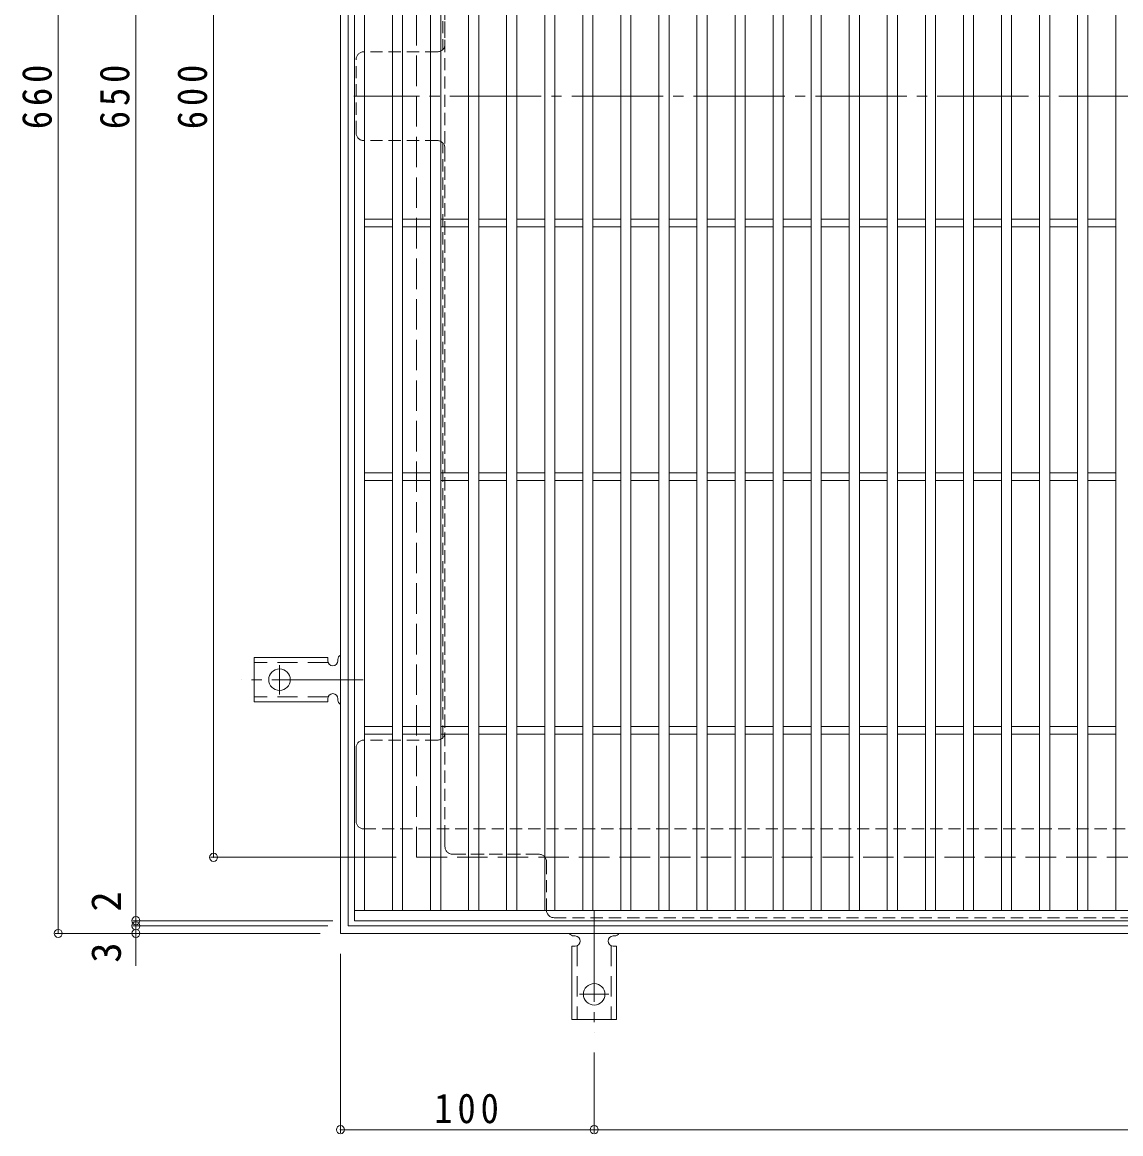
# Model space of a CAD drawing. Units: millimetres at full size, sheet at 1:4. Extents: x -953 to 1047, y -779 to 782.
# Drawn here: x -952.7 to -519.8, y -84.4 to 353.8 of the extents above; entities that cross this region are included whole.
import ezdxf
from ezdxf.enums import TextEntityAlignment as Align

# ---------------------------------------------------------------- set-up
doc = ezdxf.new("R2010")
doc.units = ezdxf.units.MM
doc.header["$LTSCALE"] = 4
doc.header["$PDMODE"] = 32
doc.header["$PDSIZE"] = 3.2
for name, pattern in [('CHAIN2', [12, 9, -1, 1, -1]), ('DASHED1', [1.8, 1.2, -0.6]), ('DASHED2', [3, 2, -1]), ('DASHED3', [4, 3, -1])]:
    doc.linetypes.add(name, pattern=pattern)
for name, color, linetype, lineweight in [('A-1_躯体', 3, 'Continuous', 9), ('A-2_仕上', 3, 'Continuous', 9), ('A-4_その他', 7, 'Continuous', 9), ('A-7_ハッチ', 2, 'Continuous', 9), ('A-A_ﾊｯﾁ-ﾜｸ', 3, 'Continuous', 9)]:
    doc.layers.add(name, color=color, linetype=linetype, lineweight=lineweight)
doc.styles.add('ＭＳ ゴシック', font='')
doc.styles.get('ＭＳ ゴシック').set_extended_font_data('MS Gothic')

msp = doc.modelspace()

# ---------------------------------------------------------------- linework, layer by layer
at = {"layer": 'A-1_躯体', "color": 2}
for p, q in [((-827.292, -5.385), (-827.292, 654.615)), ((-824.292, -2.385), (-824.292, 651.615)), ((-170.292, -2.385), (-824.292, -2.385)), ((-167.292, -5.385), (-827.292, -5.385))]:
    msp.add_line(p, q, dxfattribs=at)
at = {"layer": 'A-1_躯体', "color": 2, "linetype": 'DASHED3'}
for q in [(-797.292, 624.615), (-197.292, 24.615)]:
    msp.add_line((-797.292, 24.615), q, dxfattribs=at)
at = {"layer": 'A-2_仕上'}
for p, q in [((-821.792, -0.385), (-821.792, 649.615)), ((-817.792, 3.615), (-817.792, 645.615)), ((-806.792, 3.615), (-806.792, 645.615)), ((-802.792, 3.615), (-802.792, 645.615)), ((-791.792, 3.615), (-791.792, 645.615)), ((-787.792, 645.615), (-787.792, 3.615)), ((-776.792, 645.615), (-776.792, 3.615)), ((-772.792, 645.615), (-772.792, 3.615)), ((-761.792, 645.615), (-761.792, 3.615)), ((-757.792, 645.615), (-757.792, 3.615)), ((-746.792, 645.615), (-746.792, 3.615)), ((-742.792, 645.615), (-742.792, 3.615)), ((-731.792, 3.615), (-731.792, 645.615)), ((-727.792, 3.615), (-727.792, 645.615)), ((-716.792, 3.615), (-716.792, 645.615)), ((-712.792, 3.615), (-712.792, 645.615)), ((-701.792, 3.615), (-701.792, 645.615)), ((-697.792, 3.615), (-697.792, 645.615)), ((-686.792, 3.615), (-686.792, 645.615)), ((-682.792, 3.615), (-682.792, 645.615)), ((-671.792, 3.615), (-671.792, 645.615)), ((-667.792, 3.615), (-667.792, 645.615)), ((-656.792, 3.615), (-656.792, 645.615)), ((-652.792, 3.615), (-652.792, 645.615)), ((-641.792, 3.615), (-641.792, 645.615)), ((-637.792, 3.615), (-637.792, 645.615)), ((-626.792, 3.615), (-626.792, 645.615)), ((-622.792, 3.615), (-622.792, 645.615)), ((-611.792, 3.615), (-611.792, 645.615)), ((-607.792, 3.615), (-607.792, 645.615)), ((-596.792, 3.615), (-596.792, 645.615)), ((-592.792, 3.615), (-592.792, 645.615)), ((-581.792, 3.615), (-581.792, 645.615)), ((-577.792, 3.615), (-577.792, 645.615)), ((-566.792, 3.615), (-566.792, 645.615)), ((-562.792, 3.615), (-562.792, 645.615)), ((-551.792, 3.615), (-551.792, 645.615)), ((-547.792, 3.615), (-547.792, 645.615)), ((-536.792, 3.615), (-536.792, 645.615)), ((-532.792, 3.615), (-532.792, 645.615)), ((-521.792, 3.615), (-521.792, 645.615)), ((-817.792, 276.115), (-806.792, 276.115)), ((-802.792, 276.115), (-791.792, 276.115)), ((-787.792, 276.115), (-776.792, 276.115)), ((-772.792, 276.115), (-761.792, 276.115)), ((-757.792, 276.115), (-746.792, 276.115)), ((-742.792, 276.115), (-731.792, 276.115)), ((-727.792, 276.115), (-716.792, 276.115)), ((-712.792, 276.115), (-701.792, 276.115)), ((-697.792, 276.115), (-686.792, 276.115)), ((-682.792, 276.115), (-671.792, 276.115)), ((-667.792, 276.115), (-656.792, 276.115)), ((-652.792, 276.115), (-641.792, 276.115)), ((-637.792, 276.115), (-626.792, 276.115)), ((-622.792, 276.115), (-611.792, 276.115)), ((-607.792, 276.115), (-596.792, 276.115)), ((-592.792, 276.115), (-581.792, 276.115)), ((-577.792, 276.115), (-566.792, 276.115)), ((-562.792, 276.115), (-551.792, 276.115)), ((-547.792, 276.115), (-536.792, 276.115)), ((-532.792, 276.115), (-521.792, 276.115)), ((-817.792, 273.115), (-806.792, 273.115)), ((-802.792, 273.115), (-791.792, 273.115)), ((-787.792, 273.115), (-776.792, 273.115)), ((-772.792, 273.115), (-761.792, 273.115)), ((-757.792, 273.115), (-746.792, 273.115)), ((-742.792, 273.115), (-731.792, 273.115)), ((-727.792, 273.115), (-716.792, 273.115)), ((-712.792, 273.115), (-701.792, 273.115)), ((-697.792, 273.115), (-686.792, 273.115)), ((-682.792, 273.115), (-671.792, 273.115)), ((-667.792, 273.115), (-656.792, 273.115)), ((-652.792, 273.115), (-641.792, 273.115)), ((-637.792, 273.115), (-626.792, 273.115)), ((-622.792, 273.115), (-611.792, 273.115)), ((-607.792, 273.115), (-596.792, 273.115)), ((-592.792, 273.115), (-581.792, 273.115)), ((-577.792, 273.115), (-566.792, 273.115)), ((-562.792, 273.115), (-551.792, 273.115)), ((-547.792, 273.115), (-536.792, 273.115)), ((-532.792, 273.115), (-521.792, 273.115)), ((-817.792, 176.115), (-806.792, 176.115)), ((-802.792, 176.115), (-791.792, 176.115)), ((-787.792, 176.115), (-776.792, 176.115)), ((-772.792, 176.115), (-761.792, 176.115)), ((-757.792, 176.115), (-746.792, 176.115)), ((-742.792, 176.115), (-731.792, 176.115)), ((-727.792, 176.115), (-716.792, 176.115)), ((-712.792, 176.115), (-701.792, 176.115)), ((-697.792, 176.115), (-686.792, 176.115)), ((-682.792, 176.115), (-671.792, 176.115)), ((-667.792, 176.115), (-656.792, 176.115)), ((-652.792, 176.115), (-641.792, 176.115)), ((-637.792, 176.115), (-626.792, 176.115)), ((-622.792, 176.115), (-611.792, 176.115)), ((-607.792, 176.115), (-596.792, 176.115)), ((-592.792, 176.115), (-581.792, 176.115)), ((-577.792, 176.115), (-566.792, 176.115)), ((-562.792, 176.115), (-551.792, 176.115)), ((-547.792, 176.115), (-536.792, 176.115)), ((-532.792, 176.115), (-521.792, 176.115)), ((-817.792, 173.115), (-806.792, 173.115)), ((-802.792, 173.115), (-791.792, 173.115)), ((-787.792, 173.115), (-776.792, 173.115)), ((-772.792, 173.115), (-761.792, 173.115)), ((-757.792, 173.115), (-746.792, 173.115)), ((-742.792, 173.115), (-731.792, 173.115)), ((-727.792, 173.115), (-716.792, 173.115)), ((-712.792, 173.115), (-701.792, 173.115)), ((-697.792, 173.115), (-686.792, 173.115)), ((-682.792, 173.115), (-671.792, 173.115)), ((-667.792, 173.115), (-656.792, 173.115)), ((-652.792, 173.115), (-641.792, 173.115)), ((-637.792, 173.115), (-626.792, 173.115)), ((-622.792, 173.115), (-611.792, 173.115)), ((-607.792, 173.115), (-596.792, 173.115)), ((-592.792, 173.115), (-581.792, 173.115)), ((-577.792, 173.115), (-566.792, 173.115)), ((-562.792, 173.115), (-551.792, 173.115)), ((-547.792, 173.115), (-536.792, 173.115)), ((-532.792, 173.115), (-521.792, 173.115)), ((-817.792, 76.115), (-806.792, 76.115)), ((-802.792, 76.115), (-791.792, 76.115)), ((-787.792, 76.115), (-776.792, 76.115)), ((-772.792, 76.115), (-761.792, 76.115)), ((-757.792, 76.115), (-746.792, 76.115)), ((-742.792, 76.115), (-731.792, 76.115)), ((-727.792, 76.115), (-716.792, 76.115)), ((-712.792, 76.115), (-701.792, 76.115)), ((-697.792, 76.115), (-686.792, 76.115)), ((-682.792, 76.115), (-671.792, 76.115)), ((-667.792, 76.115), (-656.792, 76.115)), ((-652.792, 76.115), (-641.792, 76.115)), ((-637.792, 76.115), (-626.792, 76.115)), ((-622.792, 76.115), (-611.792, 76.115)), ((-607.792, 76.115), (-596.792, 76.115)), ((-592.792, 76.115), (-581.792, 76.115)), ((-577.792, 76.115), (-566.792, 76.115)), ((-562.792, 76.115), (-551.792, 76.115)), ((-547.792, 76.115), (-536.792, 76.115)), ((-532.792, 76.115), (-521.792, 76.115)), ((-817.792, 73.115), (-806.792, 73.115)), ((-802.792, 73.115), (-791.792, 73.115)), ((-787.792, 73.115), (-776.792, 73.115)), ((-772.792, 73.115), (-761.792, 73.115)), ((-757.792, 73.115), (-746.792, 73.115)), ((-742.792, 73.115), (-731.792, 73.115)), ((-727.792, 73.115), (-716.792, 73.115)), ((-712.792, 73.115), (-701.792, 73.115)), ((-697.792, 73.115), (-686.792, 73.115)), ((-682.792, 73.115), (-671.792, 73.115)), ((-667.792, 73.115), (-656.792, 73.115)), ((-652.792, 73.115), (-641.792, 73.115)), ((-637.792, 73.115), (-626.792, 73.115)), ((-622.792, 73.115), (-611.792, 73.115)), ((-607.792, 73.115), (-596.792, 73.115)), ((-592.792, 73.115), (-581.792, 73.115)), ((-577.792, 73.115), (-566.792, 73.115)), ((-562.792, 73.115), (-551.792, 73.115)), ((-547.792, 73.115), (-536.792, 73.115)), ((-532.792, 73.115), (-521.792, 73.115)), ((-345.292, 3.615), (-821.792, 3.615))]:
    msp.add_line(p, q, dxfattribs=at)
msp.add_lwpolyline([(-821.792, 649.615), (-172.791, 649.615), (-172.791, -0.385), (-821.792, -0.385)], dxfattribs=at)
at = {"layer": 'A-4_その他'}
for p, q in [((-938.502, 654.615), (-938.502, -5.385)), ((-907.897, -0.385), (-907.897, 649.615)), ((-877.292, 624.615), (-877.292, 24.615)), ((-878.492, 24.615), (-805.292, 24.615)), ((-909.097, -0.385), (-830.292, -0.385)), ((-909.097, -2.385), (-832.292, -2.385)), ((-907.897, -2.385), (-907.897, -0.385)), ((-907.897, -18.164), (-907.897, -2.385)), ((-939.702, -5.385), (-835.292, -5.385)), ((-827.292, -83.962), (-827.292, -13.385)), ((-727.291, -83.962), (-727.291, -52.385)), ((-827.292, -82.762), (-727.291, -82.762)), ((-727.291, -82.762), (-267.292, -82.762))]:
    msp.add_line(p, q, dxfattribs=at)
for p in [(-877.292, 24.615), (-907.897, -0.385), (-938.502, -5.385), (-907.897, -2.385), (-907.897, -5.385), (-827.292, -82.762), (-727.291, -82.762)]:
    msp.add_point(p, dxfattribs=at)
at = {"layer": 'A-7_ハッチ', "linetype": 'DASHED1'}
for p, q in [((-786.092, 620.419), (-786.092, 28.812)), ((-786.892, 577.458), (-786.892, 343.076)), ((-789.092, 342.116), (-818.095, 342.116)), ((-821.095, 310.115), (-821.095, 339.116)), ((-789.092, 307.115), (-818.095, 307.115)), ((-786.892, 71.773), (-786.892, 306.154)), ((-789.092, 70.813), (-818.095, 70.813)), ((-821.095, 38.812), (-821.095, 67.813)), ((-818.095, 35.812), (-313.095, 35.812)), ((-749.091, 25.812), (-783.092, 25.812)), ((-746.091, 22.812), (-746.091, 3.812)), ((-743.091, 0.812), (-348.095, 0.812))]:
    msp.add_line(p, q, dxfattribs=at)
at = {"layer": 'A-7_ハッチ', "linetype": 'CHAIN2'}
msp.add_line((-172.135, 324.615), (-822.017, 324.615), dxfattribs=at)
at = {"layer": 'A-7_ハッチ', "linetype": 'DASHED1'}
for centre, start, end in [((-818.095, 339.116), 90, 180), ((-789.092, 345.116), 270, 0), ((-818.095, 310.115), 180, 270), ((-789.092, 304.115), 0, 90), ((-818.095, 67.813), 90, 180), ((-789.092, 73.813), 270, 0), ((-818.095, 38.812), 180, 270), ((-783.092, 28.812), 180, 270), ((-749.091, 22.812), 0, 90), ((-743.091, 3.812), 180, 270)]:
    msp.add_arc(centre, 3, start, end, dxfattribs=at)
at = {"layer": 'A-A_ﾊｯﾁ-ﾜｸ', "color": 2, "linetype": 'DASHED1'}
for p, q in [((-786.092, 575.582), (-786.092, 345.116)), ((-789.092, 342.116), (-818.095, 342.116)), ((-821.095, 310.115), (-821.095, 339.116)), ((-789.092, 307.115), (-818.095, 307.115)), ((-786.092, 304.115), (-786.092, 73.813)), ((-789.092, 70.813), (-818.095, 70.813)), ((-821.095, 67.813), (-821.095, 38.812)), ((-818.095, 35.812), (-786.092, 35.812)), ((-786.092, 28.812), (-786.092, 35.812)), ((-783.092, 25.812), (-749.091, 25.812)), ((-746.091, 22.812), (-746.091, 3.812)), ((-743.091, 0.812), (-348.095, 0.812))]:
    msp.add_line(p, q, dxfattribs=at)
at = {"layer": 'A-A_ﾊｯﾁ-ﾜｸ'}
for p, q in [((-832.292, 103.366), (-861.292, 103.366)), ((-861.292, 85.866), (-861.292, 103.366)), ((-832.292, 103.366), (-832.292, 102.116)), ((-828.292, 102.616), (-828.292, 102.116)), ((-832.292, 85.866), (-861.292, 85.866)), ((-832.292, 85.866), (-832.292, 87.116)), ((-828.292, 87.12), (-828.292, 86.607)), ((-734.787, -6.385), (-735.3, -6.385)), ((-719.291, -6.385), (-719.791, -6.385)), ((-736.041, -10.385), (-734.791, -10.385)), ((-736.041, -10.385), (-736.041, -39.385)), ((-718.541, -10.385), (-719.791, -10.385)), ((-718.541, -10.385), (-718.541, -39.385)), ((-736.041, -39.385), (-718.541, -39.385))]:
    msp.add_line(p, q, dxfattribs=at)
at = {"layer": 'A-A_ﾊｯﾁ-ﾜｸ', "linetype": 'DASHED2'}
for p, q in [((-832.146, 101.366), (-861.292, 101.366)), ((-832.146, 87.866), (-861.292, 87.866)), ((-734.041, -10.239), (-734.041, -39.385)), ((-720.541, -10.239), (-720.541, -39.385))]:
    msp.add_line(p, q, dxfattribs=at)
at = {"layer": 'A-A_ﾊｯﾁ-ﾜｸ', "color": 7, "linetype": 'CHAIN2'}
for p, q in [((-851.292, 100.392), (-851.292, 88.84)), ((-818.291, 94.616), (-866.292, 94.616)), ((-727.291, 3.616), (-727.291, -44.385)), ((-721.515, -29.385), (-733.067, -29.385))]:
    msp.add_line(p, q, dxfattribs=at)
at = {"layer": 'A-A_ﾊｯﾁ-ﾜｸ'}
for centre in [(-851.292, 94.616), (-727.291, -29.385)]:
    msp.add_circle(centre, 4.25, dxfattribs=at)
at = {"layer": 'A-A_ﾊｯﾁ-ﾜｸ', "color": 2, "linetype": 'DASHED1'}
for centre, start, end in [((-818.095, 339.116), 90, 180), ((-789.092, 345.116), 270, 0), ((-818.095, 310.115), 180, 270), ((-789.092, 304.115), 0, 90), ((-818.095, 67.813), 90, 180), ((-789.092, 73.813), 270, 0), ((-818.095, 38.812), 180, 270), ((-783.092, 28.812), 180, 270), ((-749.091, 22.812), 0, 90), ((-743.091, 3.812), 180, 270)]:
    msp.add_arc(centre, 3, start, end, dxfattribs=at)
at = {"layer": 'A-A_ﾊｯﾁ-ﾜｸ'}
for centre, start, end in [((-830.292, 102.116), 180, 0), ((-826.292, 102.616), 119.99951, 179.72403), ((-830.292, 87.116), 0.13329, 180), ((-826.292, 86.616), 180.24162, 240.00072), ((-735.291, -4.385), 209.99928, 269.75838), ((-734.791, -8.385), 270, 89.86671), ((-719.791, -8.385), 90, 270), ((-719.291, -4.385), 270.27597, 330.00049)]:
    msp.add_arc(centre, 2, start, end, dxfattribs=at)

# ---------------------------------------------------------------- texts
at = {"layer": 'A-4_その他', "color": 2, "style": 'ＭＳ ゴシック'}
for s, p in [('2', (-910.297, 3.196)), ('3', (-910.297, -16.94))]:
    msp.add_text(s, height=11.73, rotation=90, dxfattribs=at).set_placement(p, align=Align.BOTTOM_LEFT)
at = {"layer": 'A-4_その他', "color": 2, "char_height": 11.73, "attachment_point": 7, "rotation": 90, "style": 'ＭＳ ゴシック'}
for s, insert in [('\\T1.27;\\W0.9;660', (-940.902, 311.615)), ('\\T1.27;\\W0.9;650', (-910.297, 311.615)), ('\\T1.27;\\W0.9;600', (-879.692, 311.615))]:
    msp.add_mtext(s, dxfattribs=dict(at, insert=insert))
at = {"layer": 'A-4_その他', "color": 2, "insert": (-790.291, -80.362), "char_height": 11.73, "attachment_point": 7, "style": 'ＭＳ ゴシック'}
msp.add_mtext('\\T1.27;\\W0.9;100', dxfattribs=at)

doc.saveas('drawing.dxf')
